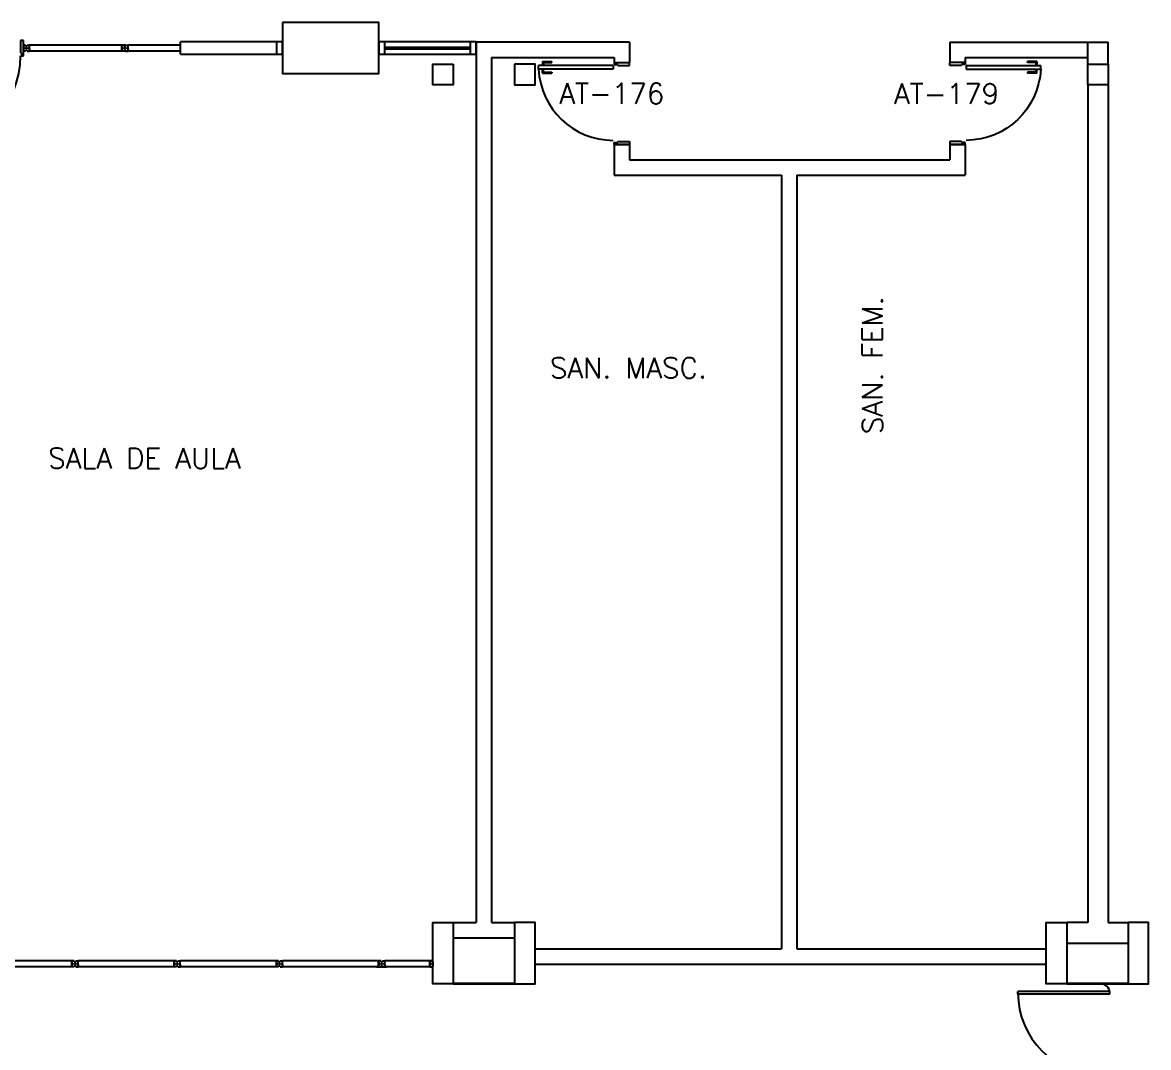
# Model space of a CAD drawing. Header units: millimetres. Extents: x 2860 to 3104, y 1039 to 1134.
# Drawn here: x 3042.7 to 3053.71, y 1060.75 to 1070.77 of the extents above; entities that cross this region are included whole.
import ezdxf

# ---------------------------------------------------------------- set-up
doc = ezdxf.new("R2010")
doc.units = ezdxf.units.MM
for name, color, linetype in [('ALV', 2, 'Continuous'), ('DIV', 2, 'Continuous'), ('ESQ', 2, 'Continuous'), ('ESTR', 3, 'Continuous'), ('MACANETA', 2, 'Continuous'), ('TEXTO', 2, 'Continuous'), ('TEXTO-ENDEREÇO', 2, 'Continuous')]:
    doc.layers.add(name, color=color, linetype=linetype)
doc.styles.add('UNB-100', font='simplex.shx', dxfattribs={"height": 0.2})
doc.styles.add('UNB-100-1', font='simplex.shx', dxfattribs={"height": 0.2})

# ---------------------------------------------------------------- blocks, each defined once
blk = doc.blocks.new('PILINT-TTS')
for points in [[(-0.2, 0), (-0.2, -0.2), (0, -0.2), (0, 0)], [(-0.8, 0), (-0.8, -0.2), (-1, -0.2), (-1, 0)], [(-0.8, -8.39), (-0.8, -8.99), (-1, -8.99), (-1, -8.39)]]:
    blk.add_lwpolyline(points, close=True)
blk.add_lwpolyline([(-0.2, -8.99), (0, -8.99), (0, -8.39), (-0.2, -8.39), (-0.2, -8.99)])
blk = doc.blocks.new('PD80-TTS')
for p, q in [((-0.777, 0.01), (-0.777, -0.03)), ((-0.777, 0.01), (-0.687, 0.01)), ((-0.687, 0), (-0.687, 0.01)), ((-0.075, 0), (0.075, 0)), ((-0.075, 0), (-0.075, -0.02)), ((0.075, -0.03), (0.075, 0)), ((-0.817, -0.065), (-0.817, -0.03)), ((-0.085, -0.03), (-0.817, -0.03)), ((-0.085, -0.065), (-0.817, -0.065)), ((-0.777, -0.105), (-0.777, -0.065)), ((-0.777, -0.105), (-0.687, -0.105)), ((-0.767, 0), (-0.767, -0.03)), ((-0.767, 0), (-0.687, 0)), ((-0.767, -0.095), (-0.767, -0.065)), ((-0.767, -0.095), (-0.687, -0.095)), ((-0.687, -0.095), (-0.687, -0.105)), ((-0.085, -0.03), (-0.085, -0.065)), ((-0.075, -0.02), (-0.04, -0.02)), ((-0.04, -0.03), (-0.04, -0.02)), ((-0.04, -0.03), (0.075, -0.03)), ((-0.075, -0.781), (-0.04, -0.781)), ((-0.075, -0.801), (-0.075, -0.781)), ((-0.075, -0.801), (0.075, -0.801)), ((-0.075, -0.802), (0.075, -0.802)), ((-0.04, -0.771), (0.075, -0.771)), ((-0.04, -0.771), (-0.04, -0.781)), ((0.075, -0.771), (0.075, -0.801))]:
    blk.add_line(p, q)
at = {"color": 1}
blk.add_arc((-0.085, -0.03), 0.731, 182.6571, 270, dxfattribs=at)
blk = doc.blocks.new('PDV1D-TTS')
at = {"layer": 'DIV'}
for p, q in [((0, 0), (-0.012, 0)), ((0, 0.06), (0, 0.075)), ((0, 0.075), (0.03, 0.075)), ((0, -0.06), (0, 0.06)), ((0.03, 0.075), (0.03, -0.045)), ((0.91, 0.075), (0.91, -0.045)), ((0.94, 0.075), (0.91, 0.075)), ((0.94, 0.06), (0.94, 0.075)), ((0.94, -0.06), (0.94, 0.06)), ((0, -0.075), (0, -0.06)), ((0.02, -0.075), (0, -0.075)), ((0.02, -0.045), (0.03, -0.045)), ((0.02, -0.045), (0.02, -0.075)), ((0.052, -0.075), (0.052, -0.94)), ((0.052, -0.075), (0.082, -0.075)), ((0.082, -0.075), (0.082, -0.94)), ((0.92, -0.045), (0.91, -0.045)), ((0.92, -0.045), (0.92, -0.075)), ((0.92, -0.075), (0.94, -0.075)), ((0.94, -0.075), (0.94, -0.06)), ((0.082, -0.94), (0.052, -0.94))]:
    blk.add_line(p, q, dxfattribs=at)
at = {"layer": 'DIV', "color": 1}
for p, q in [((0.019, -0.81), (0.009, -0.81)), ((0.009, -0.9), (0.009, -0.81)), ((0.019, -0.89), (0.019, -0.81)), ((0.114, -0.81), (0.124, -0.81)), ((0.114, -0.89), (0.114, -0.81)), ((0.124, -0.9), (0.124, -0.81)), ((0.009, -0.9), (0.049, -0.9)), ((0.019, -0.89), (0.049, -0.89)), ((0.114, -0.89), (0.084, -0.89)), ((0.124, -0.9), (0.084, -0.9))]:
    blk.add_line(p, q, dxfattribs=at)
blk.add_arc((0.048, -0.075), 0.865, 270, 0, dxfattribs=at)
blk = doc.blocks.new('PTDP-TTS')
at = {"color": 2}
for p, q in [((0.084, 0.9), (0.115, 0.9)), ((0.084, -0.1), (0.084, 0.9)), ((0.114, -0.1), (0.114, 0.9)), ((1.884, 0.9), (1.914, 0.9)), ((1.884, -0.1), (1.884, 0.9)), ((1.914, -0.1), (1.914, 0.9)), ((0.084, -0.1), (0.115, -0.1)), ((1.885, -0.101), (1.915, -0.101))]:
    blk.add_line(p, q, dxfattribs=at)
at = {"color": 1}
for centre, radius, start, end in [((0.114, 0.006), 0.892, 0, 90), ((1.899, 0.006), 0.892, 90, 180), ((0.098, 0), 0.098, 180, 270), ((1.896, -0.001), 0.0991, 271.7192, 0)]:
    blk.add_arc(centre, radius, start, end, dxfattribs=at)
at = {"layer": 'ESQ', "color": 1}
for p, q in [((0.044, 0.86), (0.044, 0.77)), ((0.044, 0.86), (0.084, 0.86)), ((0.154, 0.86), (0.114, 0.86)), ((0.154, 0.86), (0.154, 0.77)), ((0.054, 0.77), (0.044, 0.77)), ((0.054, 0.85), (0.054, 0.77)), ((0.054, 0.85), (0.084, 0.85)), ((0.144, 0.85), (0.114, 0.85)), ((0.144, 0.85), (0.144, 0.77)), ((0.144, 0.77), (0.154, 0.77))]:
    blk.add_line(p, q, dxfattribs=at)

msp = doc.modelspace()

# ---------------------------------------------------------------- linework, layer by layer
at = {"layer": 'ALV'}
for p, q in [((3047.133, 1070.581), (3047.133, 1061.974)), ((3048.633, 1070.581), (3048.633, 1070.381)), ((3051.764, 1070.581), (3053.114, 1070.581)), ((3051.764, 1070.581), (3051.764, 1070.381)), ((3047.283, 1070.431), (3047.283, 1061.974)), ((3047.283, 1070.431), (3048.483, 1070.431)), ((3048.483, 1070.431), (3048.483, 1070.381)), ((3051.914, 1070.431), (3053.114, 1070.431)), ((3051.914, 1070.431), (3051.914, 1070.381)), ((3048.483, 1070.381), (3048.633, 1070.381)), ((3051.914, 1070.381), (3051.764, 1070.381)), ((3053.114, 1070.164), (3053.114, 1061.972)), ((3053.314, 1070.164), (3053.314, 1061.972)), ((3048.633, 1069.579), (3048.483, 1069.579)), ((3048.483, 1069.579), (3048.483, 1069.281)), ((3048.633, 1069.579), (3048.633, 1069.431)), ((3051.764, 1069.579), (3051.914, 1069.579)), ((3051.764, 1069.579), (3051.764, 1069.431)), ((3051.914, 1069.579), (3051.914, 1069.281)), ((3048.633, 1069.431), (3051.764, 1069.431)), ((3048.483, 1069.281), (3050.119, 1069.281)), ((3050.119, 1069.281), (3050.119, 1061.714)), ((3050.269, 1069.281), (3051.914, 1069.281)), ((3050.269, 1069.281), (3050.269, 1061.714)), ((3046.908, 1061.974), (3047.133, 1061.974)), ((3047.283, 1061.974), (3047.507, 1061.974)), ((3053.114, 1061.972), (3052.912, 1061.972)), ((3053.314, 1061.972), (3053.511, 1061.972)), ((3046.908, 1061.824), (3047.508, 1061.824)), ((3052.914, 1061.772), (3053.511, 1061.772)), ((3047.708, 1061.714), (3050.119, 1061.714)), ((3050.269, 1061.714), (3052.708, 1061.714)), ((3047.708, 1061.564), (3052.708, 1061.564))]:
    msp.add_line(p, q, dxfattribs=at)
at = {"layer": 'DIV'}
for p, q in [((3042.704, 1070.552), (3042.704, 1070.531)), ((3042.704, 1070.492), (3042.704, 1070.552)), ((3042.704, 1070.552), (3042.704, 1070.528)), ((3042.726, 1070.552), (3042.704, 1070.552)), ((3042.704, 1070.531), (3042.704, 1070.549)), ((3042.726, 1070.552), (3042.726, 1070.542)), ((3042.726, 1070.542), (3042.742, 1070.542)), ((3042.742, 1070.552), (3042.742, 1070.542)), ((3042.742, 1070.552), (3042.764, 1070.552)), ((3043.704, 1070.552), (3042.764, 1070.552)), ((3042.764, 1070.528), (3042.764, 1070.552)), ((3042.764, 1070.492), (3042.764, 1070.552)), ((3043.668, 1070.552), (3043.668, 1070.531)), ((3043.668, 1070.492), (3043.668, 1070.552)), ((3043.668, 1070.552), (3043.668, 1070.528)), ((3043.69, 1070.552), (3043.668, 1070.552)), ((3043.668, 1070.531), (3043.668, 1070.549)), ((3043.69, 1070.552), (3043.69, 1070.542)), ((3043.69, 1070.542), (3043.706, 1070.542)), ((3043.706, 1070.552), (3043.706, 1070.542)), ((3043.706, 1070.552), (3043.728, 1070.552)), ((3044.239, 1070.552), (3043.728, 1070.552)), ((3043.728, 1070.528), (3043.728, 1070.552)), ((3043.728, 1070.492), (3043.728, 1070.552)), ((3042.714, 1070.528), (3042.704, 1070.528)), ((3042.716, 1070.528), (3042.704, 1070.528)), ((3042.704, 1070.517), (3042.704, 1070.527)), ((3042.714, 1070.516), (3042.704, 1070.516)), ((3042.716, 1070.516), (3042.704, 1070.516)), ((3042.704, 1070.492), (3042.704, 1070.516)), ((3042.704, 1070.513), (3042.704, 1070.495)), ((3042.726, 1070.492), (3042.704, 1070.492)), ((3042.714, 1070.528), (3042.714, 1070.516)), ((3042.716, 1070.516), (3042.716, 1070.528)), ((3042.726, 1070.492), (3042.726, 1070.502)), ((3042.726, 1070.502), (3042.742, 1070.502)), ((3042.74, 1070.522), (3042.729, 1070.522)), ((3042.729, 1070.522), (3042.74, 1070.522)), ((3042.74, 1070.522), (3042.729, 1070.522)), ((3042.729, 1070.522), (3042.74, 1070.522)), ((3042.734, 1070.527), (3042.734, 1070.517)), ((3042.734, 1070.517), (3042.734, 1070.527)), ((3042.734, 1070.527), (3042.734, 1070.517)), ((3042.742, 1070.492), (3042.742, 1070.502)), ((3042.742, 1070.492), (3042.764, 1070.492)), ((3042.755, 1070.528), (3042.764, 1070.528)), ((3042.755, 1070.516), (3042.755, 1070.528)), ((3042.755, 1070.528), (3042.755, 1070.516)), ((3042.755, 1070.528), (3042.764, 1070.528)), ((3042.755, 1070.516), (3042.764, 1070.516)), ((3042.755, 1070.516), (3042.764, 1070.516)), ((3042.764, 1070.517), (3042.764, 1070.527)), ((3042.764, 1070.516), (3042.764, 1070.492)), ((3043.704, 1070.492), (3042.764, 1070.492)), ((3043.677, 1070.528), (3043.668, 1070.528)), ((3043.679, 1070.528), (3043.668, 1070.528)), ((3043.668, 1070.517), (3043.668, 1070.527)), ((3043.677, 1070.516), (3043.668, 1070.516)), ((3043.679, 1070.516), (3043.668, 1070.516)), ((3043.668, 1070.492), (3043.668, 1070.516)), ((3043.668, 1070.513), (3043.668, 1070.495)), ((3043.69, 1070.492), (3043.668, 1070.492)), ((3043.677, 1070.528), (3043.677, 1070.516)), ((3043.679, 1070.516), (3043.679, 1070.528)), ((3043.69, 1070.492), (3043.69, 1070.502)), ((3043.69, 1070.502), (3043.706, 1070.502)), ((3043.703, 1070.522), (3043.693, 1070.522)), ((3043.693, 1070.522), (3043.703, 1070.522)), ((3043.703, 1070.522), (3043.693, 1070.522)), ((3043.693, 1070.522), (3043.703, 1070.522)), ((3043.698, 1070.527), (3043.698, 1070.517)), ((3043.698, 1070.517), (3043.698, 1070.527)), ((3043.698, 1070.527), (3043.698, 1070.517)), ((3043.706, 1070.492), (3043.706, 1070.502)), ((3043.706, 1070.492), (3043.728, 1070.492)), ((3043.718, 1070.528), (3043.728, 1070.528)), ((3043.718, 1070.516), (3043.718, 1070.528)), ((3043.718, 1070.528), (3043.718, 1070.516)), ((3043.718, 1070.528), (3043.728, 1070.528)), ((3043.718, 1070.516), (3043.728, 1070.516)), ((3043.718, 1070.516), (3043.728, 1070.516)), ((3043.728, 1070.517), (3043.728, 1070.527)), ((3043.728, 1070.516), (3043.728, 1070.492)), ((3044.239, 1070.492), (3043.728, 1070.492)), ((3043.178, 1061.598), (3042.238, 1061.598)), ((3043.178, 1061.538), (3042.238, 1061.538)), ((3043.178, 1061.598), (3043.178, 1061.577)), ((3043.178, 1061.538), (3043.178, 1061.598)), ((3043.178, 1061.598), (3043.178, 1061.574)), ((3043.2, 1061.598), (3043.178, 1061.598)), ((3043.178, 1061.577), (3043.178, 1061.595)), ((3043.187, 1061.574), (3043.178, 1061.574)), ((3043.189, 1061.574), (3043.178, 1061.574)), ((3043.178, 1061.563), (3043.178, 1061.573)), ((3043.187, 1061.562), (3043.178, 1061.562)), ((3043.189, 1061.562), (3043.178, 1061.562)), ((3043.178, 1061.538), (3043.178, 1061.562)), ((3043.178, 1061.559), (3043.178, 1061.541)), ((3043.2, 1061.538), (3043.178, 1061.538)), ((3043.187, 1061.574), (3043.187, 1061.562)), ((3043.189, 1061.562), (3043.189, 1061.574)), ((3043.2, 1061.598), (3043.2, 1061.588)), ((3043.2, 1061.588), (3043.216, 1061.588)), ((3043.2, 1061.538), (3043.2, 1061.548)), ((3043.2, 1061.548), (3043.216, 1061.548)), ((3043.213, 1061.568), (3043.203, 1061.568)), ((3043.203, 1061.568), (3043.213, 1061.568)), ((3043.213, 1061.568), (3043.203, 1061.568)), ((3043.203, 1061.568), (3043.213, 1061.568)), ((3043.208, 1061.573), (3043.208, 1061.563)), ((3043.208, 1061.563), (3043.208, 1061.573)), ((3043.208, 1061.573), (3043.208, 1061.563)), ((3043.216, 1061.598), (3043.216, 1061.588)), ((3043.216, 1061.598), (3043.238, 1061.598)), ((3043.216, 1061.538), (3043.216, 1061.548)), ((3043.216, 1061.538), (3043.238, 1061.538)), ((3043.228, 1061.574), (3043.238, 1061.574)), ((3043.228, 1061.562), (3043.228, 1061.574)), ((3043.228, 1061.574), (3043.228, 1061.562)), ((3043.228, 1061.574), (3043.238, 1061.574)), ((3043.228, 1061.562), (3043.238, 1061.562)), ((3043.228, 1061.562), (3043.238, 1061.562)), ((3044.178, 1061.598), (3043.238, 1061.598)), ((3043.238, 1061.574), (3043.238, 1061.598)), ((3043.238, 1061.538), (3043.238, 1061.598)), ((3043.238, 1061.563), (3043.238, 1061.573)), ((3043.238, 1061.562), (3043.238, 1061.538)), ((3044.178, 1061.538), (3043.238, 1061.538)), ((3044.178, 1061.598), (3044.178, 1061.577)), ((3044.178, 1061.538), (3044.178, 1061.598)), ((3044.178, 1061.598), (3044.178, 1061.574)), ((3044.2, 1061.598), (3044.178, 1061.598)), ((3044.178, 1061.577), (3044.178, 1061.595)), ((3044.187, 1061.574), (3044.178, 1061.574)), ((3044.189, 1061.574), (3044.178, 1061.574)), ((3044.178, 1061.563), (3044.178, 1061.573)), ((3044.187, 1061.562), (3044.178, 1061.562)), ((3044.189, 1061.562), (3044.178, 1061.562)), ((3044.178, 1061.538), (3044.178, 1061.562)), ((3044.178, 1061.559), (3044.178, 1061.541)), ((3044.2, 1061.538), (3044.178, 1061.538)), ((3044.187, 1061.574), (3044.187, 1061.562)), ((3044.189, 1061.562), (3044.189, 1061.574)), ((3044.2, 1061.598), (3044.2, 1061.588)), ((3044.2, 1061.588), (3044.216, 1061.588)), ((3044.2, 1061.538), (3044.2, 1061.548)), ((3044.2, 1061.548), (3044.216, 1061.548)), ((3044.213, 1061.568), (3044.203, 1061.568)), ((3044.203, 1061.568), (3044.213, 1061.568)), ((3044.213, 1061.568), (3044.203, 1061.568)), ((3044.203, 1061.568), (3044.213, 1061.568)), ((3044.208, 1061.573), (3044.208, 1061.563)), ((3044.208, 1061.563), (3044.208, 1061.573)), ((3044.208, 1061.573), (3044.208, 1061.563)), ((3044.216, 1061.598), (3044.216, 1061.588)), ((3044.216, 1061.598), (3044.238, 1061.598)), ((3044.216, 1061.538), (3044.216, 1061.548)), ((3044.216, 1061.538), (3044.238, 1061.538)), ((3044.228, 1061.574), (3044.238, 1061.574)), ((3044.228, 1061.562), (3044.228, 1061.574)), ((3044.228, 1061.574), (3044.228, 1061.562)), ((3044.228, 1061.574), (3044.238, 1061.574)), ((3044.228, 1061.562), (3044.238, 1061.562)), ((3044.228, 1061.562), (3044.238, 1061.562)), ((3045.178, 1061.598), (3044.238, 1061.598)), ((3045.178, 1061.598), (3044.238, 1061.598)), ((3044.238, 1061.574), (3044.238, 1061.598)), ((3044.238, 1061.538), (3044.238, 1061.598)), ((3044.238, 1061.563), (3044.238, 1061.573)), ((3044.238, 1061.562), (3044.238, 1061.538)), ((3045.178, 1061.538), (3044.238, 1061.538)), ((3045.178, 1061.538), (3044.238, 1061.538)), ((3045.178, 1061.538), (3045.178, 1061.598)), ((3045.178, 1061.598), (3045.178, 1061.577)), ((3045.178, 1061.598), (3045.178, 1061.574)), ((3045.2, 1061.598), (3045.178, 1061.598)), ((3045.178, 1061.577), (3045.178, 1061.595)), ((3045.187, 1061.574), (3045.178, 1061.574)), ((3045.189, 1061.574), (3045.178, 1061.574)), ((3045.178, 1061.563), (3045.178, 1061.573)), ((3045.187, 1061.562), (3045.178, 1061.562)), ((3045.189, 1061.562), (3045.178, 1061.562)), ((3045.178, 1061.538), (3045.178, 1061.562)), ((3045.178, 1061.559), (3045.178, 1061.541)), ((3045.2, 1061.538), (3045.178, 1061.538)), ((3045.187, 1061.574), (3045.187, 1061.562)), ((3045.189, 1061.562), (3045.189, 1061.574)), ((3045.2, 1061.598), (3045.2, 1061.588)), ((3045.2, 1061.588), (3045.216, 1061.588)), ((3045.2, 1061.538), (3045.2, 1061.548)), ((3045.2, 1061.548), (3045.216, 1061.548)), ((3045.213, 1061.568), (3045.203, 1061.568)), ((3045.203, 1061.568), (3045.213, 1061.568)), ((3045.213, 1061.568), (3045.203, 1061.568)), ((3045.203, 1061.568), (3045.213, 1061.568)), ((3045.208, 1061.573), (3045.208, 1061.563)), ((3045.208, 1061.563), (3045.208, 1061.573)), ((3045.208, 1061.573), (3045.208, 1061.563)), ((3045.216, 1061.598), (3045.216, 1061.588)), ((3045.216, 1061.598), (3045.238, 1061.598)), ((3045.216, 1061.538), (3045.216, 1061.548)), ((3045.216, 1061.538), (3045.238, 1061.538)), ((3045.228, 1061.574), (3045.238, 1061.574)), ((3045.228, 1061.562), (3045.228, 1061.574)), ((3045.228, 1061.574), (3045.228, 1061.562)), ((3045.228, 1061.574), (3045.238, 1061.574)), ((3045.228, 1061.562), (3045.238, 1061.562)), ((3045.228, 1061.562), (3045.238, 1061.562)), ((3046.178, 1061.598), (3045.238, 1061.598)), ((3045.238, 1061.574), (3045.238, 1061.598)), ((3045.238, 1061.538), (3045.238, 1061.598)), ((3045.238, 1061.563), (3045.238, 1061.573)), ((3045.238, 1061.562), (3045.238, 1061.538)), ((3046.178, 1061.538), (3045.238, 1061.538)), ((3046.156, 1061.538), (3046.171, 1061.538)), ((3046.171, 1061.538), (3046.241, 1061.538)), ((3046.178, 1061.598), (3046.178, 1061.574)), ((3046.2, 1061.598), (3046.178, 1061.598)), ((3046.178, 1061.538), (3046.178, 1061.598)), ((3046.178, 1061.598), (3046.178, 1061.577)), ((3046.178, 1061.577), (3046.178, 1061.595)), ((3046.189, 1061.574), (3046.178, 1061.574)), ((3046.187, 1061.574), (3046.178, 1061.574)), ((3046.178, 1061.563), (3046.178, 1061.573)), ((3046.189, 1061.562), (3046.178, 1061.562)), ((3046.178, 1061.538), (3046.178, 1061.562)), ((3046.187, 1061.562), (3046.178, 1061.562)), ((3046.178, 1061.559), (3046.178, 1061.541)), ((3046.2, 1061.538), (3046.178, 1061.538)), ((3046.187, 1061.574), (3046.187, 1061.562)), ((3046.189, 1061.562), (3046.189, 1061.574)), ((3046.2, 1061.598), (3046.2, 1061.588)), ((3046.2, 1061.588), (3046.216, 1061.588)), ((3046.2, 1061.538), (3046.2, 1061.548)), ((3046.2, 1061.548), (3046.216, 1061.548)), ((3046.203, 1061.568), (3046.213, 1061.568)), ((3046.213, 1061.568), (3046.203, 1061.568)), ((3046.203, 1061.568), (3046.213, 1061.568)), ((3046.213, 1061.568), (3046.203, 1061.568)), ((3046.208, 1061.563), (3046.208, 1061.573)), ((3046.208, 1061.573), (3046.208, 1061.563)), ((3046.208, 1061.573), (3046.208, 1061.563)), ((3046.216, 1061.598), (3046.216, 1061.588)), ((3046.216, 1061.598), (3046.238, 1061.598)), ((3046.216, 1061.538), (3046.216, 1061.548)), ((3046.216, 1061.538), (3046.238, 1061.538)), ((3046.228, 1061.574), (3046.238, 1061.574)), ((3046.228, 1061.562), (3046.228, 1061.574)), ((3046.228, 1061.574), (3046.228, 1061.562)), ((3046.228, 1061.574), (3046.238, 1061.574)), ((3046.228, 1061.562), (3046.238, 1061.562)), ((3046.228, 1061.562), (3046.238, 1061.562)), ((3046.238, 1061.574), (3046.238, 1061.598)), ((3046.238, 1061.538), (3046.238, 1061.598)), ((3046.678, 1061.598), (3046.238, 1061.598)), ((3046.238, 1061.563), (3046.238, 1061.573)), ((3046.238, 1061.562), (3046.238, 1061.538)), ((3046.678, 1061.538), (3046.238, 1061.538)), ((3046.241, 1061.538), (3046.256, 1061.538)), ((3046.678, 1061.598), (3046.678, 1061.577)), ((3046.678, 1061.538), (3046.678, 1061.598)), ((3046.7, 1061.597), (3046.678, 1061.597)), ((3046.678, 1061.597), (3046.678, 1061.537)), ((3046.678, 1061.577), (3046.678, 1061.595)), ((3046.678, 1061.576), (3046.678, 1061.594)), ((3046.687, 1061.574), (3046.678, 1061.574)), ((3046.678, 1061.563), (3046.678, 1061.573)), ((3046.687, 1061.573), (3046.678, 1061.573)), ((3046.678, 1061.572), (3046.678, 1061.562)), ((3046.687, 1061.562), (3046.678, 1061.562)), ((3046.687, 1061.561), (3046.678, 1061.561)), ((3046.678, 1061.559), (3046.678, 1061.541)), ((3046.678, 1061.558), (3046.678, 1061.54)), ((3046.7, 1061.537), (3046.678, 1061.537)), ((3046.685, 1061.573), (3046.681, 1061.573)), ((3046.685, 1061.561), (3046.681, 1061.561)), ((3046.687, 1061.574), (3046.687, 1061.562)), ((3046.687, 1061.561), (3046.687, 1061.573)), ((3046.687, 1061.571), (3046.687, 1061.563)), ((3046.7, 1061.597), (3046.7, 1061.587)), ((3046.708, 1061.587), (3046.7, 1061.587)), ((3046.7, 1061.537), (3046.7, 1061.547)), ((3046.7, 1061.547), (3046.708, 1061.547)), ((3046.713, 1061.568), (3046.702, 1061.568)), ((3046.713, 1061.567), (3046.702, 1061.567)), ((3046.708, 1061.587), (3046.708, 1061.566)), ((3046.708, 1061.573), (3046.708, 1061.563)), ((3046.708, 1061.572), (3046.708, 1061.562)), ((3046.708, 1061.566), (3046.708, 1061.547)), ((3046.908, 1061.38), (3047.51, 1061.38)), ((3046.908, 1061.374), (3047.51, 1061.374)), ((3052.908, 1061.38), (3053.51, 1061.38)), ((3052.908, 1061.374), (3053.51, 1061.374))]:
    msp.add_line(p, q, dxfattribs=at)
at = {"layer": 'ESQ'}
for p, q in [((3044.239, 1070.462), (3044.24, 1070.582)), ((3045.179, 1070.582), (3044.24, 1070.582)), ((3045.179, 1070.582), (3045.179, 1070.463)), ((3045.239, 1070.582), (3045.179, 1070.582)), ((3045.239, 1070.462), (3045.239, 1070.582)), ((3046.179, 1070.582), (3046.179, 1070.463)), ((3046.239, 1070.582), (3046.179, 1070.582)), ((3046.239, 1070.462), (3046.239, 1070.582)), ((3047.073, 1070.582), (3046.24, 1070.582)), ((3047.072, 1070.582), (3047.072, 1070.463)), ((3047.132, 1070.582), (3047.072, 1070.582)), ((3047.132, 1070.462), (3047.132, 1070.582)), ((3044.239, 1070.462), (3045.179, 1070.462)), ((3045.179, 1070.462), (3045.239, 1070.462)), ((3046.179, 1070.462), (3046.239, 1070.462)), ((3046.239, 1070.516), (3047.073, 1070.516)), ((3046.239, 1070.462), (3047.073, 1070.462)), ((3047.073, 1070.528), (3046.24, 1070.528)), ((3047.072, 1070.462), (3047.132, 1070.462))]:
    msp.add_line(p, q, dxfattribs=at)
at = {"layer": 'ESQ', "color": 3}
for p, q in [((3053.114, 1070.364), (3053.114, 1070.581)), ((3053.114, 1070.581), (3053.314, 1070.581)), ((3053.314, 1070.364), (3053.314, 1070.581))]:
    msp.add_line(p, q, dxfattribs=at)
at = {"layer": 'ESQ'}
msp.add_lwpolyline([(3045.239, 1070.772), (3045.239, 1070.272), (3046.179, 1070.272), (3046.179, 1070.772)], close=True, dxfattribs=at)
at = {"layer": 'ESTR', "color": 3}
for points in [[(3053.314, 1070.364), (3053.314, 1070.164), (3053.114, 1070.164), (3053.114, 1070.364)], [(3052.908, 1061.974), (3052.908, 1061.374), (3052.708, 1061.374), (3052.708, 1061.974)]]:
    msp.add_lwpolyline(points, close=True, dxfattribs=at)
msp.add_lwpolyline([(3053.508, 1061.374), (3053.708, 1061.374), (3053.708, 1061.974), (3053.508, 1061.974), (3053.508, 1061.373)], dxfattribs=at)
at = {"layer": 'MACANETA'}
msp.add_line((3048.633, 1070.581), (3047.133, 1070.581), dxfattribs=at)

# ---------------------------------------------------------------- block references
at = {"layer": 'ALV'}
msp.add_blockref('PD80-TTS', (3048.558, 1070.381), dxfattribs=at)
at = {"layer": 'ALV', "xscale": -1}
msp.add_blockref('PD80-TTS', (3051.839, 1070.381), dxfattribs=at)
at = {"layer": 'DIV'}
msp.add_blockref('PDV1D-TTS', (3041.764, 1070.522), dxfattribs=at)
at = {"layer": 'ESQ', "xscale": 0.9006778968905916, "yscale": 0.9006778968905916, "zscale": 0.9006778968905916, "rotation": 90}
msp.add_blockref('PTDP-TTS', (3053.24, 1059.575), dxfattribs=at)
at = {"layer": 'ESTR', "color": 9}
msp.add_blockref('PILINT-TTS', (3047.708, 1070.364), dxfattribs=at)

# ---------------------------------------------------------------- texts
at = {"layer": 'TEXTO', "style": 'UNB-100'}
msp.add_text('SAN. FEM.', height=0.2, rotation=90, dxfattribs=at).set_placement((3051.108, 1066.748))
for s, p in [('SAN. MASC.', (3047.853, 1067.295)), ('SALA DE AULA', (3042.945, 1066.412))]:
    msp.add_text(s, height=0.2, dxfattribs=at).set_placement(p)
at = {"layer": 'TEXTO-ENDEREÇO', "style": 'UNB-100-1'}
for s, p in [('AT-176', (3047.944, 1069.978)), ('AT-179', (3051.219, 1069.976))]:
    msp.add_text(s, height=0.2, dxfattribs=at).set_placement(p)

doc.saveas('drawing.dxf')
